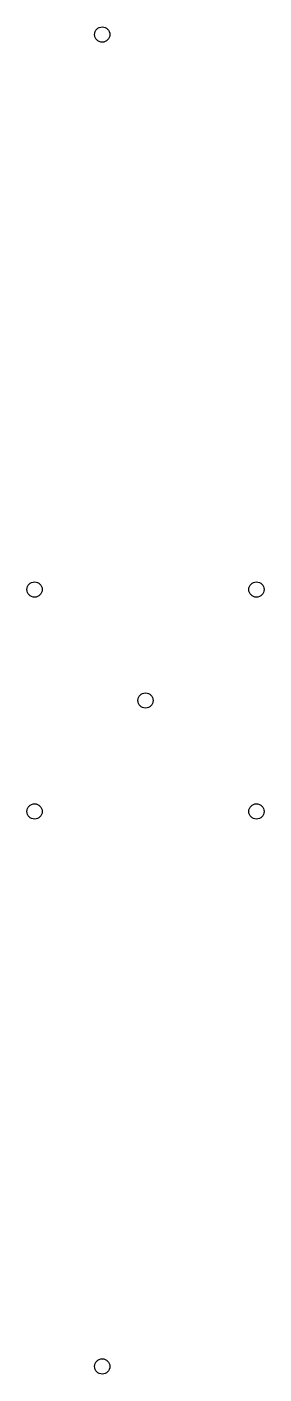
# Model space of a CAD drawing. Extents: x 0.33 to 2.41, y 0.39 to 1.61.
# Drawn here: x 0.332 to 0.546, y 0.393 to 1.607 of the extents above.
import ezdxf

# ---------------------------------------------------------------- set-up
doc = ezdxf.new("R2010")
doc.units = 0
doc.header["$MEASUREMENT"] = 0
doc.layers.add('BLACK', color=7, linetype='CONTINUOUS')

msp = doc.modelspace()

# ---------------------------------------------------------------- linework, layer by layer
at = {"layer": 'BLACK'}
for centre in [(0.4, 1.6), (0.339, 1.1), (0.539, 1.1), (0.439, 1), (0.339, 0.9), (0.539, 0.9), (0.4, 0.4)]:
    msp.add_circle(centre, 0.00689, dxfattribs=at)

doc.saveas('drawing.dxf')
